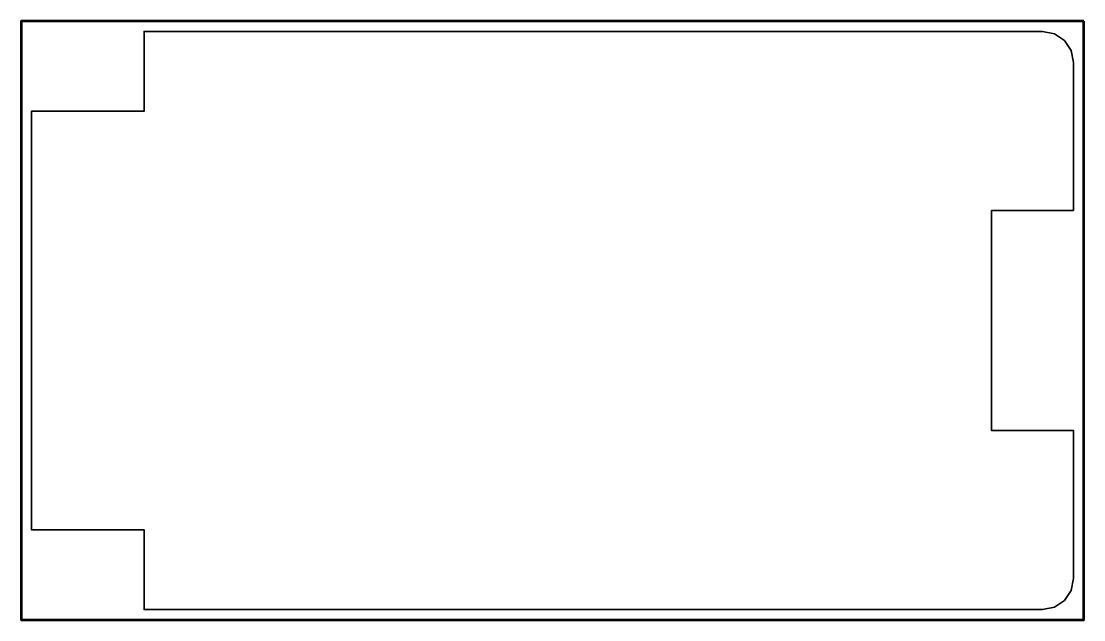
# Model space of a CAD drawing. Header units: millimetres. Extents: x -155 to 364, y 2 to 295.
import ezdxf

# ---------------------------------------------------------------- set-up
doc = ezdxf.new("R2010")
doc.units = ezdxf.units.MM
doc.header["$MEASUREMENT"] = 0
doc.layers.get('0').update_dxf_attribs({"lineweight": 0})
doc.layers.add('Safety', color=7, linetype='Continuous', lineweight=0)

msp = doc.modelspace()

# ---------------------------------------------------------------- linework, layer by layer
at = {"color": 250, "lineweight": 35, "true_color": 0x221f1f}
msp.add_lwpolyline([(359.5, 202.27), (359.5, 220.35), (359.5, 238.43), (359.5, 256.5), (359.5, 274.58), (358.31, 280.49), (355.05, 285.32), (350.22, 288.58), (344.31, 289.77), (234.61, 289.77), (124.91, 289.77), (15.2, 289.77), (-94.5, 289.77), (-94.5, 280.02), (-94.5, 270.27), (-94.5, 260.52), (-94.5, 250.77), (-108.25, 250.77), (-122, 250.77), (-135.75, 250.77), (-149.5, 250.77), (-149.5, 199.63), (-149.5, 148.5), (-149.5, 97.37), (-149.5, 46.23), (-135.75, 46.23), (-122, 46.23), (-108.25, 46.23), (-94.5, 46.23), (-94.5, 36.48), (-94.5, 26.73), (-94.5, 16.98), (-94.5, 7.23), (15.2, 7.23), (124.91, 7.23), (234.61, 7.23), (344.31, 7.23), (350.22, 8.42), (355.05, 11.68), (358.31, 16.51), (359.5, 22.42), (359.5, 40.5), (359.5, 58.57), (359.5, 76.65), (359.5, 94.73), (349.5, 94.73), (339.5, 94.73), (329.5, 94.73), (319.5, 94.73), (319.5, 121.62), (319.5, 148.5), (319.5, 175.38), (319.5, 202.27), (329.5, 202.27), (339.5, 202.27), (349.5, 202.27)], close=True, dxfattribs=at)
at = {"layer": 'Safety', "color": 250, "lineweight": 53, "true_color": 0x221f1f}
msp.add_lwpolyline([(364.5, 294.77), (-154.5, 294.77), (-154.5, 2.23), (364.5, 2.23)], close=True, dxfattribs=at)

doc.saveas('drawing.dxf')
